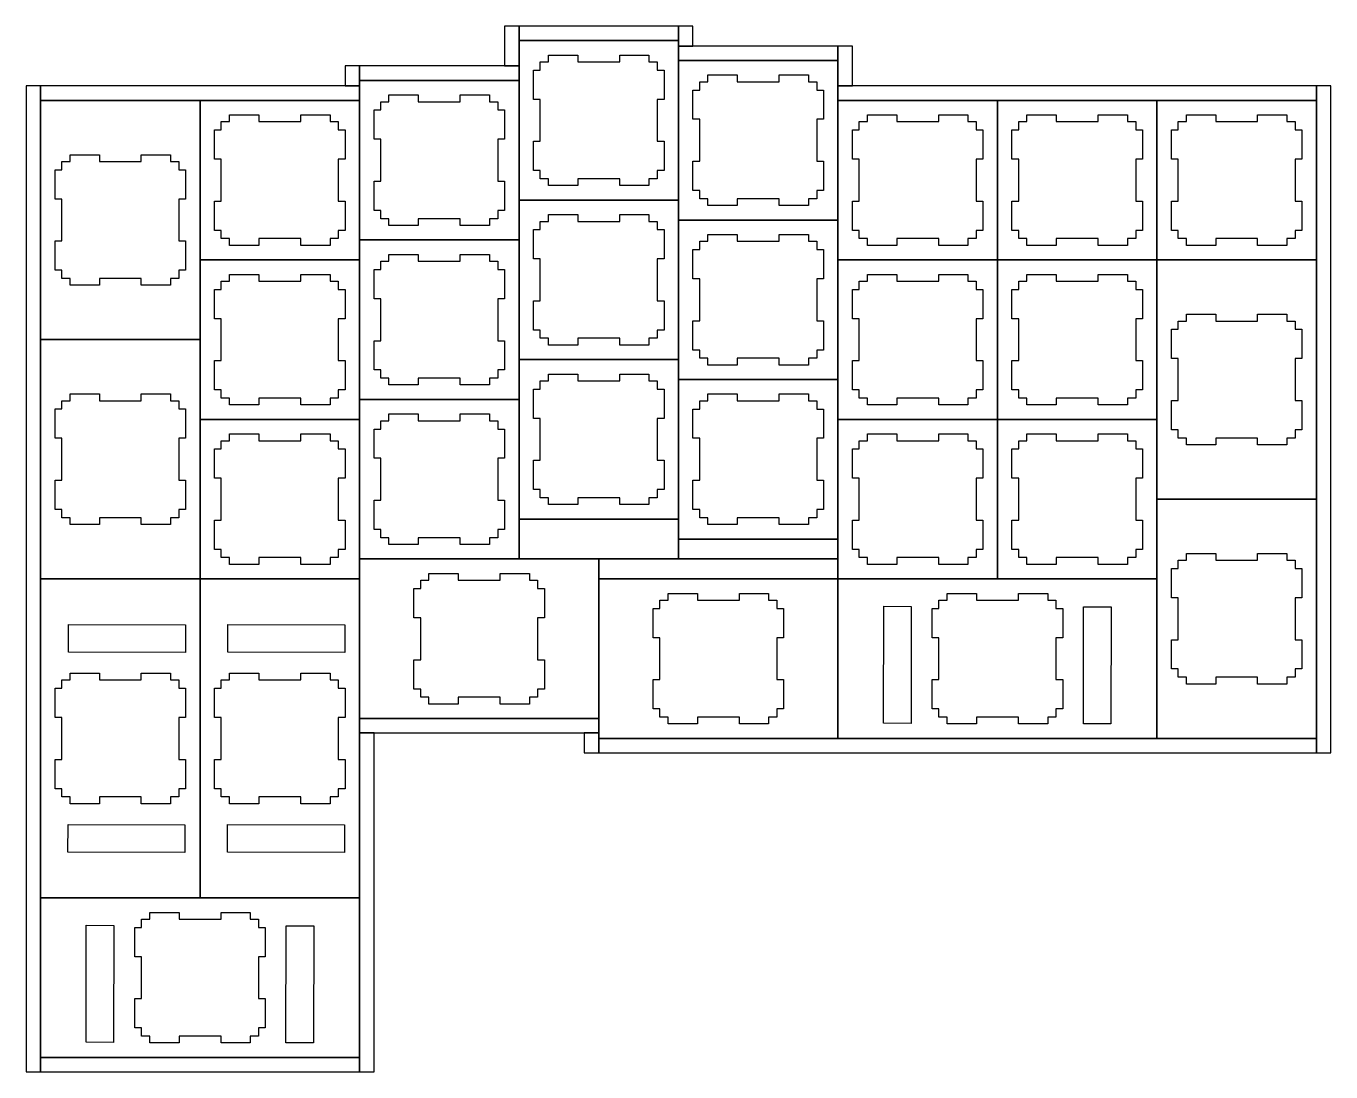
# Model space of a CAD drawing. Extents: x 129 to 474, y 101 to 226.
# Drawn here: x 318.3 to 474.1, y 100.9 to 225.8 of the extents above; entities that cross this region are included whole.
import ezdxf

# ---------------------------------------------------------------- set-up
doc = ezdxf.new("R2010")
doc.units = 0
doc.layers.add('Layer_1', color=7, linetype='CONTINUOUS')

msp = doc.modelspace()

# ---------------------------------------------------------------- linework, layer by layer
at = {"layer": 'Layer_1', "color": 7}
for points in [[(377.139172, 220.993055), (377.139172, 225.755558), (375.410409, 225.755558), (375.410409, 220.993055), (377.139172, 220.993055)], [(396.189172, 225.755555), (377.139174, 225.755555), (377.139174, 224.026793), (396.189172, 224.026793), (396.189172, 225.755555)], [(397.917924, 223.374305), (397.917924, 225.755554), (396.189162, 225.755554), (396.189162, 223.374305), (397.917924, 223.374305)], [(377.139172, 224.026789), (377.139172, 204.976789), (396.189172, 204.976789), (396.189172, 224.026789), (377.139172, 224.026789), (377.139172, 224.026789)], [(415.239172, 223.374305), (396.189187, 223.374305), (396.189187, 221.645543), (415.239172, 221.645543), (415.239172, 223.374305)], [(416.967924, 218.611805), (416.967924, 223.374305), (415.239162, 223.374305), (415.239162, 218.611805), (416.967924, 218.611805)], [(380.658144, 222.298178), (384.15945, 222.298178), (384.15945, 221.486789), (389.168894, 221.486789), (389.168894, 222.298178), (392.661394, 222.298178), (392.661394, 221.486789), (393.649172, 221.486789), (393.649172, 220.499011), (394.460561, 220.499011), (394.460561, 217.006511), (393.649172, 217.006511), (393.649172, 211.997066), (394.460561, 211.997066), (394.460561, 208.495747), (393.649172, 208.495747), (393.649172, 207.516789), (392.661394, 207.516789), (392.661394, 206.7054), (389.168894, 206.7054), (389.168894, 207.516789), (384.15945, 207.516789), (384.15945, 206.7054), (380.658144, 206.7054), (380.658144, 207.516789), (379.679172, 207.516789), (379.679172, 208.495747), (378.867783, 208.495747), (378.867783, 211.997066), (379.679172, 211.997066), (379.679172, 217.006511), (378.867783, 217.006511), (378.867783, 220.499011), (379.679172, 220.499011), (379.679172, 221.486789), (380.658144, 221.486789), (380.658144, 222.298178), (380.658144, 222.298178)], [(396.189172, 221.645542), (396.189172, 202.595542), (415.239172, 202.595542), (415.239172, 221.645542), (396.189172, 221.645542), (396.189172, 221.645542)], [(358.089172, 218.611805), (358.089172, 220.993055), (356.360409, 220.993055), (356.360409, 218.611805), (358.089172, 218.611805)], [(377.139172, 220.993055), (358.089161, 220.993055), (358.089161, 219.264293), (377.139172, 219.264293), (377.139172, 220.993055)], [(399.708144, 219.91693), (403.20945, 219.91693), (403.20945, 219.105542), (408.218894, 219.105542), (408.218894, 219.91693), (411.711394, 219.91693), (411.711394, 219.105542), (412.699172, 219.105542), (412.699172, 218.117764), (413.510561, 218.117764), (413.510561, 214.625264), (412.699172, 214.625264), (412.699172, 209.615819), (413.510561, 209.615819), (413.510561, 206.1145), (412.699172, 206.1145), (412.699172, 205.135542), (411.711394, 205.135542), (411.711394, 204.324153), (408.218894, 204.324153), (408.218894, 205.135542), (403.20945, 205.135542), (403.20945, 204.324153), (399.708144, 204.324153), (399.708144, 205.135542), (398.729172, 205.135542), (398.729172, 206.1145), (397.917783, 206.1145), (397.917783, 209.615819), (398.729172, 209.615819), (398.729172, 214.625264), (397.917783, 214.625264), (397.917783, 218.117764), (398.729172, 218.117764), (398.729172, 219.105542), (399.708144, 219.105542), (399.708144, 219.91693), (399.708144, 219.91693)], [(319.989172, 100.854275), (319.989172, 218.611808), (318.260409, 218.611808), (318.260409, 100.854275), (319.989172, 100.854275)], [(358.089172, 218.611805), (319.989189, 218.611805), (319.989189, 216.883043), (358.089172, 216.883043), (358.089172, 218.611805)], [(358.089172, 219.264292), (358.089172, 200.214292), (377.139172, 200.214292), (377.139172, 219.264292), (358.089172, 219.264292), (358.089172, 219.264292)], [(472.389228, 218.611805), (415.239211, 218.611805), (415.239211, 216.883043), (472.389228, 216.883043), (472.389228, 218.611805)], [(474.11798, 138.954275), (474.11798, 218.611808), (472.389218, 218.611808), (472.389218, 138.954275), (474.11798, 138.954275)], [(339.039172, 216.883044), (319.989172, 216.883044), (319.989172, 197.833044), (319.989172, 188.308044), (339.039172, 188.308044), (339.039172, 197.833044), (339.039172, 216.883044), (339.039172, 216.883044)], [(339.039172, 216.883044), (339.039172, 197.833044), (358.089172, 197.833044), (358.089172, 216.883044), (339.039172, 216.883044), (339.039172, 216.883044)], [(361.608144, 217.53568), (365.10945, 217.53568), (365.10945, 216.724292), (370.118894, 216.724292), (370.118894, 217.53568), (373.611394, 217.53568), (373.611394, 216.724292), (374.599172, 216.724292), (374.599172, 215.736514), (375.410561, 215.736514), (375.410561, 212.244014), (374.599172, 212.244014), (374.599172, 207.234569), (375.410561, 207.234569), (375.410561, 203.73325), (374.599172, 203.73325), (374.599172, 202.754292), (373.611394, 202.754292), (373.611394, 201.942903), (370.118894, 201.942903), (370.118894, 202.754292), (365.10945, 202.754292), (365.10945, 201.942903), (361.608144, 201.942903), (361.608144, 202.754292), (360.629172, 202.754292), (360.629172, 203.73325), (359.817783, 203.73325), (359.817783, 207.234569), (360.629172, 207.234569), (360.629172, 212.244014), (359.817783, 212.244014), (359.817783, 215.736514), (360.629172, 215.736514), (360.629172, 216.724292), (361.608144, 216.724292), (361.608144, 217.53568), (361.608144, 217.53568)], [(415.239172, 216.883042), (415.239172, 197.833042), (434.289172, 197.833042), (434.289172, 216.883042), (415.239172, 216.883042), (415.239172, 216.883042)], [(434.289172, 216.883042), (434.289172, 197.833042), (453.339172, 197.833042), (453.339172, 216.883042), (434.289172, 216.883042), (434.289172, 216.883042)], [(453.339172, 216.883042), (453.339172, 197.833042), (472.389172, 197.833042), (472.389172, 216.883042), (453.339172, 216.883042), (453.339172, 216.883042)], [(342.558144, 215.154433), (346.05945, 215.154433), (346.05945, 214.343044), (351.068894, 214.343044), (351.068894, 215.154433), (354.561394, 215.154433), (354.561394, 214.343044), (355.549172, 214.343044), (355.549172, 213.355267), (356.360561, 213.355267), (356.360561, 209.862767), (355.549172, 209.862767), (355.549172, 204.853322), (356.360561, 204.853322), (356.360561, 201.352003), (355.549172, 201.352003), (355.549172, 200.373044), (354.561394, 200.373044), (354.561394, 199.561655), (351.068894, 199.561655), (351.068894, 200.373044), (346.05945, 200.373044), (346.05945, 199.561655), (342.558144, 199.561655), (342.558144, 200.373044), (341.579172, 200.373044), (341.579172, 201.352003), (340.767783, 201.352003), (340.767783, 204.853322), (341.579172, 204.853322), (341.579172, 209.862767), (340.767783, 209.862767), (340.767783, 213.355267), (341.579172, 213.355267), (341.579172, 214.343044), (342.558144, 214.343044), (342.558144, 215.154433), (342.558144, 215.154433)], [(418.758144, 215.15443), (422.25945, 215.15443), (422.25945, 214.343042), (427.268894, 214.343042), (427.268894, 215.15443), (430.761394, 215.15443), (430.761394, 214.343042), (431.749172, 214.343042), (431.749172, 213.355264), (432.560561, 213.355264), (432.560561, 209.862764), (431.749172, 209.862764), (431.749172, 204.853319), (432.560561, 204.853319), (432.560561, 201.352), (431.749172, 201.352), (431.749172, 200.373042), (430.761394, 200.373042), (430.761394, 199.561653), (427.268894, 199.561653), (427.268894, 200.373042), (422.25945, 200.373042), (422.25945, 199.561653), (418.758144, 199.561653), (418.758144, 200.373042), (417.779172, 200.373042), (417.779172, 201.352), (416.967783, 201.352), (416.967783, 204.853319), (417.779172, 204.853319), (417.779172, 209.862764), (416.967783, 209.862764), (416.967783, 213.355264), (417.779172, 213.355264), (417.779172, 214.343042), (418.758144, 214.343042), (418.758144, 215.15443), (418.758144, 215.15443)], [(437.808144, 215.15443), (441.30945, 215.15443), (441.30945, 214.343042), (446.318894, 214.343042), (446.318894, 215.15443), (449.811394, 215.15443), (449.811394, 214.343042), (450.799172, 214.343042), (450.799172, 213.355264), (451.610561, 213.355264), (451.610561, 209.862764), (450.799172, 209.862764), (450.799172, 204.853319), (451.610561, 204.853319), (451.610561, 201.352), (450.799172, 201.352), (450.799172, 200.373042), (449.811394, 200.373042), (449.811394, 199.561653), (446.318894, 199.561653), (446.318894, 200.373042), (441.30945, 200.373042), (441.30945, 199.561653), (437.808144, 199.561653), (437.808144, 200.373042), (436.829172, 200.373042), (436.829172, 201.352), (436.017783, 201.352), (436.017783, 204.853319), (436.829172, 204.853319), (436.829172, 209.862764), (436.017783, 209.862764), (436.017783, 213.355264), (436.829172, 213.355264), (436.829172, 214.343042), (437.808144, 214.343042), (437.808144, 215.15443), (437.808144, 215.15443)], [(456.858144, 215.15443), (460.35945, 215.15443), (460.35945, 214.343042), (465.368894, 214.343042), (465.368894, 215.15443), (468.861394, 215.15443), (468.861394, 214.343042), (469.849172, 214.343042), (469.849172, 213.355264), (470.660561, 213.355264), (470.660561, 209.862764), (469.849172, 209.862764), (469.849172, 204.853319), (470.660561, 204.853319), (470.660561, 201.352), (469.849172, 201.352), (469.849172, 200.373042), (468.861394, 200.373042), (468.861394, 199.561653), (465.368894, 199.561653), (465.368894, 200.373042), (460.35945, 200.373042), (460.35945, 199.561653), (456.858144, 199.561653), (456.858144, 200.373042), (455.879172, 200.373042), (455.879172, 201.352), (455.067783, 201.352), (455.067783, 204.853319), (455.879172, 204.853319), (455.879172, 209.862764), (455.067783, 209.862764), (455.067783, 213.355264), (455.879172, 213.355264), (455.879172, 214.343042), (456.858144, 214.343042), (456.858144, 215.15443), (456.858144, 215.15443)], [(337.310561, 208.601586), (337.310561, 205.100267), (336.499172, 205.100267), (336.499172, 200.090822), (337.310561, 200.090822), (337.310561, 196.598322), (336.499172, 196.598322), (336.499172, 195.610544), (335.511394, 195.610544), (335.511394, 194.799155), (332.018894, 194.799155), (332.018894, 195.610544), (327.00945, 195.610544), (327.00945, 194.799155), (323.508144, 194.799155), (323.508144, 195.610544), (322.529172, 195.610544), (322.529172, 196.598322), (321.717783, 196.598322), (321.717783, 200.090822), (322.529172, 200.090822), (322.529172, 205.100267), (321.717783, 205.100267), (321.717783, 208.601586), (322.529172, 208.601586), (322.529172, 209.580544), (323.508144, 209.580544), (323.508144, 210.391933), (327.00945, 210.391933), (327.00945, 209.580544), (332.018894, 209.580544), (332.018894, 210.391933), (335.511394, 210.391933), (335.511394, 209.580544), (336.499172, 209.580544), (336.499172, 208.601586), (337.310561, 208.601586), (337.310561, 208.601586)], [(377.139172, 204.976789), (377.139172, 185.926789), (396.189172, 185.926789), (396.189172, 204.976789), (377.139172, 204.976789), (377.139172, 204.976789)], [(380.658144, 203.248178), (384.15945, 203.248178), (384.15945, 202.436789), (389.168894, 202.436789), (389.168894, 203.248178), (392.661394, 203.248178), (392.661394, 202.436789), (393.649172, 202.436789), (393.649172, 201.449011), (394.460561, 201.449011), (394.460561, 197.956511), (393.649172, 197.956511), (393.649172, 192.947066), (394.460561, 192.947066), (394.460561, 189.445747), (393.649172, 189.445747), (393.649172, 188.466789), (392.661394, 188.466789), (392.661394, 187.6554), (389.168894, 187.6554), (389.168894, 188.466789), (384.15945, 188.466789), (384.15945, 187.6554), (380.658144, 187.6554), (380.658144, 188.466789), (379.679172, 188.466789), (379.679172, 189.445747), (378.867783, 189.445747), (378.867783, 192.947066), (379.679172, 192.947066), (379.679172, 197.956511), (378.867783, 197.956511), (378.867783, 201.449011), (379.679172, 201.449011), (379.679172, 202.436789), (380.658144, 202.436789), (380.658144, 203.248178), (380.658144, 203.248178)], [(396.189172, 202.595542), (396.189172, 183.545542), (415.239172, 183.545542), (415.239172, 202.595542), (396.189172, 202.595542), (396.189172, 202.595542)], [(358.089172, 200.214292), (358.089172, 181.164292), (377.139172, 181.164292), (377.139172, 200.214292), (358.089172, 200.214292), (358.089172, 200.214292)], [(399.708144, 200.86693), (403.20945, 200.86693), (403.20945, 200.055542), (408.218894, 200.055542), (408.218894, 200.86693), (411.711394, 200.86693), (411.711394, 200.055542), (412.699172, 200.055542), (412.699172, 199.067764), (413.510561, 199.067764), (413.510561, 195.575264), (412.699172, 195.575264), (412.699172, 190.565819), (413.510561, 190.565819), (413.510561, 187.0645), (412.699172, 187.0645), (412.699172, 186.085542), (411.711394, 186.085542), (411.711394, 185.274153), (408.218894, 185.274153), (408.218894, 186.085542), (403.20945, 186.085542), (403.20945, 185.274153), (399.708144, 185.274153), (399.708144, 186.085542), (398.729172, 186.085542), (398.729172, 187.0645), (397.917783, 187.0645), (397.917783, 190.565819), (398.729172, 190.565819), (398.729172, 195.575264), (397.917783, 195.575264), (397.917783, 199.067764), (398.729172, 199.067764), (398.729172, 200.055542), (399.708144, 200.055542), (399.708144, 200.86693), (399.708144, 200.86693)], [(361.608144, 198.48568), (365.10945, 198.48568), (365.10945, 197.674292), (370.118894, 197.674292), (370.118894, 198.48568), (373.611394, 198.48568), (373.611394, 197.674292), (374.599172, 197.674292), (374.599172, 196.686514), (375.410561, 196.686514), (375.410561, 193.194014), (374.599172, 193.194014), (374.599172, 188.184569), (375.410561, 188.184569), (375.410561, 184.68325), (374.599172, 184.68325), (374.599172, 183.704292), (373.611394, 183.704292), (373.611394, 182.892903), (370.118894, 182.892903), (370.118894, 183.704292), (365.10945, 183.704292), (365.10945, 182.892903), (361.608144, 182.892903), (361.608144, 183.704292), (360.629172, 183.704292), (360.629172, 184.68325), (359.817783, 184.68325), (359.817783, 188.184569), (360.629172, 188.184569), (360.629172, 193.194014), (359.817783, 193.194014), (359.817783, 196.686514), (360.629172, 196.686514), (360.629172, 197.674292), (361.608144, 197.674292), (361.608144, 198.48568), (361.608144, 198.48568)], [(339.039172, 197.833044), (339.039172, 178.783044), (358.089172, 178.783044), (358.089172, 197.833044), (339.039172, 197.833044), (339.039172, 197.833044)], [(415.239172, 197.833042), (415.239172, 178.783042), (434.289172, 178.783042), (434.289172, 197.833042), (415.239172, 197.833042), (415.239172, 197.833042)], [(434.289172, 197.833042), (434.289172, 178.783042), (453.339172, 178.783042), (453.339172, 197.833042), (434.289172, 197.833042), (434.289172, 197.833042)], [(472.389172, 197.833042), (453.339172, 197.833042), (453.339172, 178.783042), (453.339172, 169.258042), (472.389172, 169.258042), (472.389172, 178.783042), (472.389172, 197.833042), (472.389172, 197.833042)], [(342.558144, 196.104433), (346.05945, 196.104433), (346.05945, 195.293044), (351.068894, 195.293044), (351.068894, 196.104433), (354.561394, 196.104433), (354.561394, 195.293044), (355.549172, 195.293044), (355.549172, 194.305267), (356.360561, 194.305267), (356.360561, 190.812767), (355.549172, 190.812767), (355.549172, 185.803322), (356.360561, 185.803322), (356.360561, 182.302003), (355.549172, 182.302003), (355.549172, 181.323044), (354.561394, 181.323044), (354.561394, 180.511655), (351.068894, 180.511655), (351.068894, 181.323044), (346.05945, 181.323044), (346.05945, 180.511655), (342.558144, 180.511655), (342.558144, 181.323044), (341.579172, 181.323044), (341.579172, 182.302003), (340.767783, 182.302003), (340.767783, 185.803322), (341.579172, 185.803322), (341.579172, 190.812767), (340.767783, 190.812767), (340.767783, 194.305267), (341.579172, 194.305267), (341.579172, 195.293044), (342.558144, 195.293044), (342.558144, 196.104433), (342.558144, 196.104433)], [(418.758144, 196.10443), (422.25945, 196.10443), (422.25945, 195.293042), (427.268894, 195.293042), (427.268894, 196.10443), (430.761394, 196.10443), (430.761394, 195.293042), (431.749172, 195.293042), (431.749172, 194.305264), (432.560561, 194.305264), (432.560561, 190.812764), (431.749172, 190.812764), (431.749172, 185.803319), (432.560561, 185.803319), (432.560561, 182.302), (431.749172, 182.302), (431.749172, 181.323042), (430.761394, 181.323042), (430.761394, 180.511653), (427.268894, 180.511653), (427.268894, 181.323042), (422.25945, 181.323042), (422.25945, 180.511653), (418.758144, 180.511653), (418.758144, 181.323042), (417.779172, 181.323042), (417.779172, 182.302), (416.967783, 182.302), (416.967783, 185.803319), (417.779172, 185.803319), (417.779172, 190.812764), (416.967783, 190.812764), (416.967783, 194.305264), (417.779172, 194.305264), (417.779172, 195.293042), (418.758144, 195.293042), (418.758144, 196.10443), (418.758144, 196.10443)], [(437.808144, 196.10443), (441.30945, 196.10443), (441.30945, 195.293042), (446.318894, 195.293042), (446.318894, 196.10443), (449.811394, 196.10443), (449.811394, 195.293042), (450.799172, 195.293042), (450.799172, 194.305264), (451.610561, 194.305264), (451.610561, 190.812764), (450.799172, 190.812764), (450.799172, 185.803319), (451.610561, 185.803319), (451.610561, 182.302), (450.799172, 182.302), (450.799172, 181.323042), (449.811394, 181.323042), (449.811394, 180.511653), (446.318894, 180.511653), (446.318894, 181.323042), (441.30945, 181.323042), (441.30945, 180.511653), (437.808144, 180.511653), (437.808144, 181.323042), (436.829172, 181.323042), (436.829172, 182.302), (436.017783, 182.302), (436.017783, 185.803319), (436.829172, 185.803319), (436.829172, 190.812764), (436.017783, 190.812764), (436.017783, 194.305264), (436.829172, 194.305264), (436.829172, 195.293042), (437.808144, 195.293042), (437.808144, 196.10443), (437.808144, 196.10443)], [(470.660561, 189.551583), (470.660561, 186.050264), (469.849172, 186.050264), (469.849172, 181.040819), (470.660561, 181.040819), (470.660561, 177.548319), (469.849172, 177.548319), (469.849172, 176.560542), (468.861394, 176.560542), (468.861394, 175.749153), (465.368894, 175.749153), (465.368894, 176.560542), (460.35945, 176.560542), (460.35945, 175.749153), (456.858144, 175.749153), (456.858144, 176.560542), (455.879172, 176.560542), (455.879172, 177.548319), (455.067783, 177.548319), (455.067783, 181.040819), (455.879172, 181.040819), (455.879172, 186.050264), (455.067783, 186.050264), (455.067783, 189.551583), (455.879172, 189.551583), (455.879172, 190.530542), (456.858144, 190.530542), (456.858144, 191.34193), (460.35945, 191.34193), (460.35945, 190.530542), (465.368894, 190.530542), (465.368894, 191.34193), (468.861394, 191.34193), (468.861394, 190.530542), (469.849172, 190.530542), (469.849172, 189.551583), (470.660561, 189.551583), (470.660561, 189.551583)], [(339.039172, 188.308044), (319.989172, 188.308044), (319.989172, 169.258044), (319.989172, 159.733044), (339.039172, 159.733044), (339.039172, 169.258044), (339.039172, 188.308044), (339.039172, 188.308044)], [(377.139172, 185.926789), (377.139172, 166.876789), (396.189172, 166.876789), (396.189172, 185.926789), (377.139172, 185.926789), (377.139172, 185.926789)], [(380.658144, 184.198178), (384.15945, 184.198178), (384.15945, 183.386789), (389.168894, 183.386789), (389.168894, 184.198178), (392.661394, 184.198178), (392.661394, 183.386789), (393.649172, 183.386789), (393.649172, 182.399011), (394.460561, 182.399011), (394.460561, 178.906511), (393.649172, 178.906511), (393.649172, 173.897066), (394.460561, 173.897066), (394.460561, 170.395747), (393.649172, 170.395747), (393.649172, 169.416789), (392.661394, 169.416789), (392.661394, 168.6054), (389.168894, 168.6054), (389.168894, 169.416789), (384.15945, 169.416789), (384.15945, 168.6054), (380.658144, 168.6054), (380.658144, 169.416789), (379.679172, 169.416789), (379.679172, 170.395747), (378.867783, 170.395747), (378.867783, 173.897066), (379.679172, 173.897066), (379.679172, 178.906511), (378.867783, 178.906511), (378.867783, 182.399011), (379.679172, 182.399011), (379.679172, 183.386789), (380.658144, 183.386789), (380.658144, 184.198178), (380.658144, 184.198178)], [(396.189172, 183.545542), (396.189172, 164.495542), (415.239172, 164.495542), (415.239172, 183.545542), (396.189172, 183.545542), (396.189172, 183.545542)], [(337.310561, 180.026586), (337.310561, 176.525267), (336.499172, 176.525267), (336.499172, 171.515822), (337.310561, 171.515822), (337.310561, 168.023322), (336.499172, 168.023322), (336.499172, 167.035544), (335.511394, 167.035544), (335.511394, 166.224155), (332.018894, 166.224155), (332.018894, 167.035544), (327.00945, 167.035544), (327.00945, 166.224155), (323.508144, 166.224155), (323.508144, 167.035544), (322.529172, 167.035544), (322.529172, 168.023322), (321.717783, 168.023322), (321.717783, 171.515822), (322.529172, 171.515822), (322.529172, 176.525267), (321.717783, 176.525267), (321.717783, 180.026586), (322.529172, 180.026586), (322.529172, 181.005544), (323.508144, 181.005544), (323.508144, 181.816933), (327.00945, 181.816933), (327.00945, 181.005544), (332.018894, 181.005544), (332.018894, 181.816933), (335.511394, 181.816933), (335.511394, 181.005544), (336.499172, 181.005544), (336.499172, 180.026586), (337.310561, 180.026586), (337.310561, 180.026586)], [(358.089172, 181.164292), (358.089172, 162.114292), (377.139172, 162.114292), (377.139172, 181.164292), (358.089172, 181.164292), (358.089172, 181.164292)], [(399.708144, 181.81693), (403.20945, 181.81693), (403.20945, 181.005542), (408.218894, 181.005542), (408.218894, 181.81693), (411.711394, 181.81693), (411.711394, 181.005542), (412.699172, 181.005542), (412.699172, 180.017764), (413.510561, 180.017764), (413.510561, 176.525264), (412.699172, 176.525264), (412.699172, 171.515819), (413.510561, 171.515819), (413.510561, 168.0145), (412.699172, 168.0145), (412.699172, 167.035542), (411.711394, 167.035542), (411.711394, 166.224153), (408.218894, 166.224153), (408.218894, 167.035542), (403.20945, 167.035542), (403.20945, 166.224153), (399.708144, 166.224153), (399.708144, 167.035542), (398.729172, 167.035542), (398.729172, 168.0145), (397.917783, 168.0145), (397.917783, 171.515819), (398.729172, 171.515819), (398.729172, 176.525264), (397.917783, 176.525264), (397.917783, 180.017764), (398.729172, 180.017764), (398.729172, 181.005542), (399.708144, 181.005542), (399.708144, 181.81693), (399.708144, 181.81693)], [(361.608144, 179.43568), (365.10945, 179.43568), (365.10945, 178.624292), (370.118894, 178.624292), (370.118894, 179.43568), (373.611394, 179.43568), (373.611394, 178.624292), (374.599172, 178.624292), (374.599172, 177.636514), (375.410561, 177.636514), (375.410561, 174.144014), (374.599172, 174.144014), (374.599172, 169.134569), (375.410561, 169.134569), (375.410561, 165.63325), (374.599172, 165.63325), (374.599172, 164.654292), (373.611394, 164.654292), (373.611394, 163.842903), (370.118894, 163.842903), (370.118894, 164.654292), (365.10945, 164.654292), (365.10945, 163.842903), (361.608144, 163.842903), (361.608144, 164.654292), (360.629172, 164.654292), (360.629172, 165.63325), (359.817783, 165.63325), (359.817783, 169.134569), (360.629172, 169.134569), (360.629172, 174.144014), (359.817783, 174.144014), (359.817783, 177.636514), (360.629172, 177.636514), (360.629172, 178.624292), (361.608144, 178.624292), (361.608144, 179.43568), (361.608144, 179.43568)], [(339.039172, 178.783044), (339.039172, 159.733044), (358.089172, 159.733044), (358.089172, 178.783044), (339.039172, 178.783044), (339.039172, 178.783044)], [(415.239172, 178.783042), (415.239172, 159.733042), (434.289172, 159.733042), (434.289172, 178.783042), (415.239172, 178.783042), (415.239172, 178.783042)], [(434.289172, 178.783042), (434.289172, 159.733042), (453.339172, 159.733042), (453.339172, 178.783042), (434.289172, 178.783042), (434.289172, 178.783042)], [(342.558144, 177.054433), (346.05945, 177.054433), (346.05945, 176.243044), (351.068894, 176.243044), (351.068894, 177.054433), (354.561394, 177.054433), (354.561394, 176.243044), (355.549172, 176.243044), (355.549172, 175.255267), (356.360561, 175.255267), (356.360561, 171.762767), (355.549172, 171.762767), (355.549172, 166.753322), (356.360561, 166.753322), (356.360561, 163.252003), (355.549172, 163.252003), (355.549172, 162.273044), (354.561394, 162.273044), (354.561394, 161.461655), (351.068894, 161.461655), (351.068894, 162.273044), (346.05945, 162.273044), (346.05945, 161.461655), (342.558144, 161.461655), (342.558144, 162.273044), (341.579172, 162.273044), (341.579172, 163.252003), (340.767783, 163.252003), (340.767783, 166.753322), (341.579172, 166.753322), (341.579172, 171.762767), (340.767783, 171.762767), (340.767783, 175.255267), (341.579172, 175.255267), (341.579172, 176.243044), (342.558144, 176.243044), (342.558144, 177.054433), (342.558144, 177.054433)], [(418.758144, 177.05443), (422.25945, 177.05443), (422.25945, 176.243042), (427.268894, 176.243042), (427.268894, 177.05443), (430.761394, 177.05443), (430.761394, 176.243042), (431.749172, 176.243042), (431.749172, 175.255264), (432.560561, 175.255264), (432.560561, 171.762764), (431.749172, 171.762764), (431.749172, 166.753319), (432.560561, 166.753319), (432.560561, 163.252), (431.749172, 163.252), (431.749172, 162.273042), (430.761394, 162.273042), (430.761394, 161.461653), (427.268894, 161.461653), (427.268894, 162.273042), (422.25945, 162.273042), (422.25945, 161.461653), (418.758144, 161.461653), (418.758144, 162.273042), (417.779172, 162.273042), (417.779172, 163.252), (416.967783, 163.252), (416.967783, 166.753319), (417.779172, 166.753319), (417.779172, 171.762764), (416.967783, 171.762764), (416.967783, 175.255264), (417.779172, 175.255264), (417.779172, 176.243042), (418.758144, 176.243042), (418.758144, 177.05443), (418.758144, 177.05443)], [(437.808144, 177.05443), (441.30945, 177.05443), (441.30945, 176.243042), (446.318894, 176.243042), (446.318894, 177.05443), (449.811394, 177.05443), (449.811394, 176.243042), (450.799172, 176.243042), (450.799172, 175.255264), (451.610561, 175.255264), (451.610561, 171.762764), (450.799172, 171.762764), (450.799172, 166.753319), (451.610561, 166.753319), (451.610561, 163.252), (450.799172, 163.252), (450.799172, 162.273042), (449.811394, 162.273042), (449.811394, 161.461653), (446.318894, 161.461653), (446.318894, 162.273042), (441.30945, 162.273042), (441.30945, 161.461653), (437.808144, 161.461653), (437.808144, 162.273042), (436.829172, 162.273042), (436.829172, 163.252), (436.017783, 163.252), (436.017783, 166.753319), (436.829172, 166.753319), (436.829172, 171.762764), (436.017783, 171.762764), (436.017783, 175.255264), (436.829172, 175.255264), (436.829172, 176.243042), (437.808144, 176.243042), (437.808144, 177.05443), (437.808144, 177.05443)], [(472.389172, 169.258042), (453.339172, 169.258042), (453.339172, 150.208042), (453.339172, 140.683042), (472.389172, 140.683042), (472.389172, 150.208042), (472.389172, 169.258042), (472.389172, 169.258042)], [(377.139172, 166.876789), (377.139172, 162.114292), (396.189172, 162.114292), (396.189172, 166.876789), (377.139172, 166.876789), (377.139172, 166.876789)], [(396.189172, 164.495542), (396.189172, 162.114294), (415.239172, 162.114294), (415.239172, 164.495542), (396.189172, 164.495542), (396.189172, 164.495542)], [(358.089172, 162.114292), (358.089172, 143.064292), (377.139172, 143.064292), (386.664172, 143.064292), (386.664172, 162.114292), (377.139172, 162.114292), (358.089172, 162.114292), (358.089172, 162.114292)], [(386.664172, 162.114292), (386.664172, 159.733044), (415.239172, 159.733044), (415.239172, 162.114292), (386.664172, 162.114292), (386.664172, 162.114292)], [(470.660561, 160.976583), (470.660561, 157.475264), (469.849172, 157.475264), (469.849172, 152.465819), (470.660561, 152.465819), (470.660561, 148.973319), (469.849172, 148.973319), (469.849172, 147.985542), (468.861394, 147.985542), (468.861394, 147.174153), (465.368894, 147.174153), (465.368894, 147.985542), (460.35945, 147.985542), (460.35945, 147.174153), (456.858144, 147.174153), (456.858144, 147.985542), (455.879172, 147.985542), (455.879172, 148.973319), (455.067783, 148.973319), (455.067783, 152.465819), (455.879172, 152.465819), (455.879172, 157.475264), (455.067783, 157.475264), (455.067783, 160.976583), (455.879172, 160.976583), (455.879172, 161.955542), (456.858144, 161.955542), (456.858144, 162.76693), (460.35945, 162.76693), (460.35945, 161.955542), (465.368894, 161.955542), (465.368894, 162.76693), (468.861394, 162.76693), (468.861394, 161.955542), (469.849172, 161.955542), (469.849172, 160.976583), (470.660561, 160.976583), (470.660561, 160.976583)], [(319.989172, 159.733044), (319.989172, 140.683044), (319.989172, 121.633044), (321.682505, 121.633044), (337.345838, 121.633044), (339.039172, 121.633044), (339.039172, 140.683044), (339.039172, 159.733044), (319.989172, 159.733044), (319.989172, 159.733044)], [(339.039172, 159.733044), (339.039172, 140.683044), (339.039172, 121.633042), (340.732505, 121.633042), (356.395838, 121.633042), (358.089172, 121.633042), (358.089172, 140.683044), (358.089172, 159.733044), (339.039172, 159.733044), (339.039172, 159.733044)], [(366.370644, 160.38568), (369.87195, 160.38568), (369.87195, 159.574292), (374.881394, 159.574292), (374.881394, 160.38568), (378.373894, 160.38568), (378.373894, 159.574292), (379.361672, 159.574292), (379.361672, 158.586514), (380.173061, 158.586514), (380.173061, 155.094014), (379.361672, 155.094014), (379.361672, 150.084569), (380.173061, 150.084569), (380.173061, 146.58325), (379.361672, 146.58325), (379.361672, 145.604292), (378.373894, 145.604292), (378.373894, 144.792903), (374.881394, 144.792903), (374.881394, 145.604292), (369.87195, 145.604292), (369.87195, 144.792903), (366.370644, 144.792903), (366.370644, 145.604292), (365.391672, 145.604292), (365.391672, 146.58325), (364.580283, 146.58325), (364.580283, 150.084569), (365.391672, 150.084569), (365.391672, 155.094014), (364.580283, 155.094014), (364.580283, 158.586514), (365.391672, 158.586514), (365.391672, 159.574292), (366.370644, 159.574292), (366.370644, 160.38568), (366.370644, 160.38568)], [(386.664172, 159.733044), (386.664172, 140.683044), (405.714172, 140.683044), (415.239172, 140.683044), (415.239172, 159.733044), (405.714172, 159.733044), (386.664172, 159.733044), (386.664172, 159.733044)], [(453.339172, 159.733042), (434.289172, 159.733042), (415.239172, 159.733042), (415.239172, 158.039708), (415.239172, 142.376375), (415.239172, 140.683042), (434.289172, 140.683042), (453.339172, 140.683042), (453.339172, 159.733042), (453.339172, 159.733042)], [(394.945644, 158.004433), (398.44695, 158.004433), (398.44695, 157.193044), (403.456394, 157.193044), (403.456394, 158.004433), (406.948894, 158.004433), (406.948894, 157.193044), (407.936672, 157.193044), (407.936672, 156.205267), (408.748061, 156.205267), (408.748061, 152.712767), (407.936672, 152.712767), (407.936672, 147.703322), (408.748061, 147.703322), (408.748061, 144.202003), (407.936672, 144.202003), (407.936672, 143.223044), (406.948894, 143.223044), (406.948894, 142.411655), (403.456394, 142.411655), (403.456394, 143.223044), (398.44695, 143.223044), (398.44695, 142.411655), (394.945644, 142.411655), (394.945644, 143.223044), (393.966672, 143.223044), (393.966672, 144.202003), (393.155283, 144.202003), (393.155283, 147.703322), (393.966672, 147.703322), (393.966672, 152.712767), (393.155283, 152.712767), (393.155283, 156.205267), (393.966672, 156.205267), (393.966672, 157.193044), (394.945644, 157.193044), (394.945644, 158.004433), (394.945644, 158.004433)], [(442.085561, 156.214083), (442.085561, 152.712764), (441.274172, 152.712764), (441.274172, 147.703319), (442.085561, 147.703319), (442.085561, 144.210819), (441.274172, 144.210819), (441.274172, 143.223042), (440.286394, 143.223042), (440.286394, 142.411653), (436.793894, 142.411653), (436.793894, 143.223042), (431.78445, 143.223042), (431.78445, 142.411653), (428.283144, 142.411653), (428.283144, 143.223042), (427.304172, 143.223042), (427.304172, 144.210819), (426.492783, 144.210819), (426.492783, 147.703319), (427.304172, 147.703319), (427.304172, 152.712764), (426.492783, 152.712764), (426.492783, 156.214083), (427.304172, 156.214083), (427.304172, 157.193042), (428.283144, 157.193042), (428.283144, 158.00443), (431.78445, 158.00443), (431.78445, 157.193042), (436.793894, 157.193042), (436.793894, 158.00443), (440.286394, 158.00443), (440.286394, 157.193042), (441.274172, 157.193042), (441.274172, 156.214083), (442.085561, 156.214083), (442.085561, 156.214083)], [(423.996894, 156.452208), (423.970365, 142.482208), (420.671893, 142.491014), (420.698422, 156.461014), (423.996894, 156.452208), (423.996894, 156.452208)], [(447.87995, 156.399292), (447.844672, 142.429292), (444.5462, 142.438097), (444.572729, 156.408097), (447.880034, 156.399292), (447.87995, 156.399292)], [(323.322922, 154.273808), (337.292922, 154.23853), (337.284173, 150.940058), (323.314173, 150.966502), (323.322922, 154.273794), (323.322922, 154.273808)], [(342.372922, 154.273808), (356.342922, 154.23853), (356.334173, 150.940058), (342.364173, 150.966502), (342.372922, 154.273794), (342.372922, 154.273808)], [(323.508116, 148.479433), (327.00945, 148.479433), (327.00945, 147.668044), (332.018894, 147.668044), (332.018894, 148.479433), (335.511394, 148.479433), (335.511394, 147.668044), (336.499172, 147.668044), (336.499172, 146.680267), (337.310561, 146.680267), (337.310561, 143.187767), (336.499172, 143.187767), (336.499172, 138.178322), (337.310561, 138.178322), (337.310561, 134.677003), (336.499172, 134.677003), (336.499172, 133.698044), (335.511394, 133.698044), (335.511394, 132.886655), (332.018894, 132.886655), (332.018894, 133.698044), (327.00945, 133.698044), (327.00945, 132.886655), (323.508116, 132.886655), (323.508116, 133.698044), (322.529172, 133.698044), (322.529172, 134.677003), (321.717783, 134.677003), (321.717783, 138.178322), (322.529172, 138.178322), (322.529172, 143.187767), (321.717783, 143.187767), (321.717783, 146.680267), (322.529172, 146.680267), (322.529172, 147.668044), (323.508116, 147.668044), (323.508116, 148.479433), (323.508116, 148.479433)], [(342.558116, 148.479433), (346.05945, 148.479433), (346.05945, 147.668044), (351.068894, 147.668044), (351.068894, 148.479433), (354.561394, 148.479433), (354.561394, 147.668044), (355.549172, 147.668044), (355.549172, 146.680267), (356.360561, 146.680267), (356.360561, 143.187767), (355.549172, 143.187767), (355.549172, 138.178322), (356.360561, 138.178322), (356.360561, 134.677003), (355.549172, 134.677003), (355.549172, 133.698044), (354.561394, 133.698044), (354.561394, 132.886655), (351.068894, 132.886655), (351.068894, 133.698044), (346.05945, 133.698044), (346.05945, 132.886655), (342.558116, 132.886655), (342.558116, 133.698044), (341.579172, 133.698044), (341.579172, 134.677003), (340.767783, 134.677003), (340.767783, 138.178322), (341.579172, 138.178322), (341.579172, 143.187767), (340.767783, 143.187767), (340.767783, 146.680267), (341.579172, 146.680267), (341.579172, 147.668044), (342.558116, 147.668044), (342.558116, 148.479433), (342.558116, 148.479433)], [(386.664172, 143.064289), (358.089211, 143.064289), (358.089211, 141.335526), (386.664172, 141.335526), (386.664172, 143.064289)], [(359.81798, 100.854275), (359.81798, 141.335531), (358.089218, 141.335531), (358.089218, 100.854275), (359.81798, 100.854275)], [(386.664228, 138.954275), (386.664228, 141.335524), (384.935466, 141.335524), (384.935466, 138.954275), (386.664228, 138.954275)], [(472.389228, 140.683039), (386.664211, 140.683039), (386.664211, 138.954276), (472.389228, 138.954276), (472.389228, 140.683039)], [(323.270005, 130.390753), (337.240005, 130.364308), (337.231256, 127.065836), (323.261256, 127.09228), (323.270005, 130.390753), (323.270005, 130.390753)], [(342.320005, 130.39075), (356.290005, 130.364306), (356.281256, 127.065833), (342.311256, 127.092278), (342.320005, 130.39075), (342.320005, 130.39075)], [(358.089172, 121.633044), (339.039172, 121.633044), (319.989172, 121.633044), (319.989172, 119.939711), (319.989172, 104.276378), (319.989172, 102.583044), (339.039172, 102.583044), (358.089172, 102.583044), (358.089172, 121.633044), (358.089172, 121.633044)], [(346.835561, 118.114086), (346.835561, 114.612767), (346.024172, 114.612767), (346.024172, 109.603322), (346.835561, 109.603322), (346.835561, 106.110822), (346.024172, 106.110822), (346.024172, 105.123044), (345.036394, 105.123044), (345.036394, 104.311655), (341.543894, 104.311655), (341.543894, 105.123044), (336.53445, 105.123044), (336.53445, 104.311655), (333.033144, 104.311655), (333.033144, 105.123044), (332.054172, 105.123044), (332.054172, 106.110822), (331.242783, 106.110822), (331.242783, 109.603322), (332.054172, 109.603322), (332.054172, 114.612767), (331.242783, 114.612767), (331.242783, 118.114086), (332.054172, 118.114086), (332.054172, 119.093044), (333.033144, 119.093044), (333.033144, 119.904433), (336.53445, 119.904433), (336.53445, 119.093044), (341.543894, 119.093044), (341.543894, 119.904433), (345.036394, 119.904433), (345.036394, 119.093044), (346.024172, 119.093044), (346.024172, 118.114086), (346.835561, 118.114086), (346.835561, 118.114086)], [(328.746866, 118.352211), (328.720337, 104.382211), (325.421865, 104.391016), (325.448394, 118.361016), (328.746866, 118.352211), (328.746866, 118.352211)], [(352.62995, 118.299294), (352.594672, 104.329294), (349.2962, 104.3381), (349.322729, 118.3081), (352.630034, 118.299294), (352.62995, 118.299294)], [(358.089172, 102.583039), (319.989172, 102.583039), (319.989172, 100.854276), (358.089172, 100.854276), (358.089172, 102.583039)]]:
    msp.add_lwpolyline(points, dxfattribs=at)

doc.saveas('drawing.dxf')
